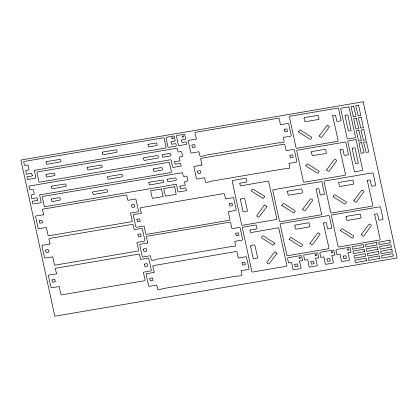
<?xml version="1.0" encoding="UTF-8"?>
<svg xmlns="http://www.w3.org/2000/svg" width="418" height="418" viewBox="0 0 418 418"><rect width="100%" height="100%" fill="white"/><g stroke="black" fill="none" stroke-linecap="round" stroke-linejoin="round"><path stroke-width="0.63" d="M32.405 175.56L32.034 175.994L26.935 176.73L27.536 179.5L35.258 178.183A0.716 0.653 3.4 0 0 35.823 177.425L34.292 170.377L165.544 148.04A0.716 0.653 3.4 0 0 166.108 147.282L164.159 138.316A0.716 0.653 3.4 0 0 163.318 137.794L23.643 161.562L24.322 164.687A0.909 0.826 3.4 0 0 25.425 165.345L27.071 165A0.909 0.826 3.4 0 1 28.173 165.659L28.915 169.086A0.909 0.826 3.4 0 1 28.168 170.058L26.496 170.278A0.909 0.826 3.4 0 0 25.749 171.249L26.402 174.269L31.616 173.287L32.405 175.56M37.73 200.086L37.39 200.509L32.259 201.251L32.86 204.021L40.577 202.709A0.716 0.653 3.4 0 0 41.142 201.946L39.611 194.903L170.868 172.566A0.716 0.653 3.4 0 0 171.427 171.803L169.483 162.837A0.716 0.653 3.4 0 0 168.642 162.315L28.967 186.088L29.647 189.213A0.909 0.826 3.4 0 0 30.749 189.866L32.39 189.526A0.909 0.826 3.4 0 1 33.492 190.18L34.239 193.612A0.909 0.826 3.4 0 1 33.487 194.579L31.82 194.804A0.909 0.826 3.4 0 0 31.068 195.77L31.726 198.796L36.941 197.808L37.73 200.086M39.203 220.95L39.862 223.212L42.552 222.658L41.936 220.244L39.543 220.558L39.203 220.95M43.639 214.413L43.263 214.842L36.173 215.918A0.716 0.653 3.4 0 0 35.608 216.681L38.101 228.15A0.716 0.653 3.4 0 0 38.942 228.672L46.367 227.444L48.023 235.24A0.716 0.653 3.4 0 0 48.864 235.757L131.686 221.665A0.716 0.653 3.4 0 0 132.25 220.903L130.526 213.123L137.935 211.827A0.716 0.653 3.4 0 0 138.499 211.064L136.007 199.595A0.716 0.653 3.4 0 0 135.166 199.072L127.824 200.353L126.743 195.54A0.716 0.653 3.4 0 0 125.902 195.018L43.08 209.115A0.716 0.653 3.4 0 0 42.516 209.873L43.639 214.413M45.578 250.293L46.236 252.556L48.927 252.007L48.305 249.593L45.912 249.901L45.578 250.262M46.022 174.714L46.445 176.715L46.847 177.028L54.188 175.67C55.683 176.035 54.758 172.378 53.65 173.209L46.393 174.316L46.027 174.682M46.09 161.991L46.523 164.023L46.983 164.305L60.166 161.938C61.655 162.268 60.772 158.699 59.633 159.477L46.461 161.588L46.095 161.959M50.008 243.757L49.669 244.18L42.542 245.267A0.716 0.653 3.4 0 0 41.983 246.03L44.47 257.498A0.716 0.653 3.4 0 0 45.311 258.021L52.736 256.793L54.392 264.584A0.716 0.653 3.4 0 0 55.233 265.106L138.06 251.009A0.716 0.653 3.4 0 0 138.619 250.251L136.895 242.466L144.304 241.17A0.716 0.653 3.4 0 0 144.868 240.413L142.376 228.939A0.716 0.653 3.4 0 0 141.54 228.421L134.23 229.717L133.112 224.889A0.716 0.653 3.4 0 0 132.271 224.367L49.449 238.464A0.716 0.653 3.4 0 0 48.89 239.221L50.008 243.757M51.346 199.24L51.769 201.241L52.166 201.549L59.508 200.191C60.997 200.509 60.119 196.977 58.975 197.735L51.68 198.848L51.346 199.24M51.409 186.512L51.848 188.544L52.302 188.826L65.485 186.459C67.026 186.809 65.976 183.173 64.952 184.004L51.816 186.109L51.409 186.512M52.031 280.029L52.689 282.296L55.38 281.742L54.763 279.329L52.37 279.642L52.031 280.029M56.461 273.497L56.127 273.921L49 275.002A0.716 0.653 3.4 0 0 48.436 275.765L50.928 287.234A0.716 0.653 3.4 0 0 51.769 287.756L59.194 286.529L60.85 294.324A0.716 0.653 3.4 0 0 61.692 294.842L144.513 280.75A0.716 0.653 3.4 0 0 145.077 279.987L143.353 272.207L150.762 270.906A0.716 0.653 3.4 0 0 151.326 270.148L148.834 258.679A0.716 0.653 3.4 0 0 147.993 258.157L140.683 259.453L139.57 254.625A0.716 0.653 3.4 0 0 138.729 254.102L55.907 268.199A0.716 0.653 3.4 0 0 55.343 268.957L56.461 273.497M87.357 167.681L87.79 169.713L88.245 169.995L101.433 167.628C102.906 168.01 102.055 164.431 100.916 165.147L87.728 167.284L87.357 167.681M92.676 192.207L93.109 194.234L93.569 194.522L106.752 192.155C108.262 192.526 107.306 188.863 106.219 189.694L93.083 191.799L92.676 192.207M102.243 152.434L102.676 154.467L103.131 154.749L116.314 152.382C117.86 152.669 116.758 149.085 115.823 149.874L102.614 152.032L102.243 152.434M107.562 176.955L107.996 178.988L108.455 179.27L121.638 176.903C123.153 177.232 122.171 173.59 121.105 174.447L107.969 176.553L107.567 176.924M131.513 205.238L132.172 207.5L134.862 206.947L134.246 204.533L131.884 204.841L131.518 205.207M136.911 219.534L137.569 221.796L140.26 221.247L139.669 218.849L137.245 219.142L136.911 219.502M137.888 234.587L138.546 236.849L141.237 236.295L140.647 233.897L138.222 234.195L137.888 234.587M141.341 212.997L140.97 213.431L133.875 214.507A0.716 0.653 3.4 0 0 133.316 215.265L135.803 226.739A0.716 0.653 3.4 0 0 136.644 227.261L144.069 226.034L145.725 233.824A0.716 0.653 3.4 0 0 146.566 234.346L229.393 220.249A0.716 0.653 3.4 0 0 229.952 219.492L228.228 211.707L235.637 210.411A0.716 0.653 3.4 0 0 236.201 209.653L233.709 198.179A0.716 0.653 3.4 0 0 232.873 197.662L225.532 198.942L224.445 194.13A0.716 0.653 3.4 0 0 223.604 193.607L140.782 207.704A0.716 0.653 3.4 0 0 140.223 208.462L141.341 212.997M143.505 158.124L143.938 160.157L144.398 160.439L157.581 158.072C159.091 158.417 158.119 154.744 157.048 155.611L143.912 157.722L143.51 158.093M143.364 249.269L144.022 251.537L146.713 250.983L146.122 248.585L143.703 248.882L143.364 249.269M144.341 264.322L144.999 266.585L147.69 266.031L147.099 263.633L144.68 263.93L144.346 264.291M148.003 144.644L148.427 146.645L148.824 146.958L156.322 145.574C157.842 145.913 156.849 142.24 155.789 143.113L148.374 144.247L148.003 144.644M147.794 242.738L147.423 243.166L140.333 244.243A0.716 0.653 3.4 0 0 139.769 245.005L142.261 256.474A0.716 0.653 3.4 0 0 143.102 256.997L150.375 255.691L151.373 259.824A0.716 0.653 3.4 0 0 152.209 260.341L155.721 259.745A0.716 0.653 3.4 0 1 156.259 259.322L230.846 246.63A0.716 0.653 3.4 0 1 231.525 246.845L235.036 246.249A0.716 0.653 3.4 0 0 235.595 245.486L234.791 241.322L242.095 240.146A0.716 0.653 3.4 0 0 242.659 239.389L240.167 227.92A0.716 0.653 3.4 0 0 239.326 227.397L231.959 228.662L230.647 222.695A0.716 0.653 3.4 0 0 229.806 222.172L146.984 236.269A0.716 0.653 3.4 0 0 146.42 237.027L147.794 242.769M148.829 182.65L149.263 184.678L149.717 184.965L162.9 182.598C164.431 182.927 163.375 179.259 162.388 180.111L149.2 182.248L148.829 182.65M149.738 278.618L150.391 280.88L153.087 280.332L152.465 277.913L150.109 278.221L149.738 278.618M153.322 169.17L153.746 171.171L154.148 171.479L161.646 170.095C163.145 170.471 162.21 166.772 161.113 167.639L153.699 168.767L153.328 169.138M154.169 272.081L153.829 272.505L146.702 273.591A0.716 0.653 3.4 0 0 146.143 274.349L148.63 285.823A0.716 0.653 3.4 0 0 149.472 286.346L156.75 285.034L157.743 289.167A0.716 0.653 3.4 0 0 158.584 289.69L162.09 289.094A0.716 0.653 3.4 0 1 162.633 288.671L237.22 275.974A0.716 0.653 3.4 0 1 237.894 276.193L241.405 275.593A0.716 0.653 3.4 0 0 241.97 274.835L241.16 270.671L248.464 269.495A0.716 0.653 3.4 0 0 249.029 268.737L246.536 257.263A0.716 0.653 3.4 0 0 245.695 256.746L238.328 258.01L237.022 252.044A0.716 0.653 3.4 0 0 236.18 251.521L153.359 265.618A0.716 0.653 3.4 0 0 152.795 266.376L154.169 272.081M162.053 154.968L162.477 156.969L162.874 157.278L170.215 155.924C171.688 156.275 170.831 152.701 169.682 153.463L162.388 154.576L162.053 154.968M167.372 179.494L167.796 181.496L168.193 181.804L175.534 180.445C177.023 180.78 176.145 177.258 175.001 177.984L167.743 179.092L167.378 179.463M171.009 142.005L171.699 144.283L175.132 143.646A0.716 0.653 3.4 0 1 175.973 144.168L176.25 145.448A0.716 0.653 3.4 0 1 175.685 146.206L168.809 147.376A0.716 0.653 3.4 0 1 167.968 146.859L166.045 137.992A0.716 0.653 3.4 0 1 166.61 137.235L173.486 136.064A0.716 0.653 3.4 0 1 174.327 136.581L175.163 140.427A0.716 0.653 3.4 0 1 174.599 141.185L171.38 141.608L171.009 141.974M174.499 161.985L175.257 164.284L180.503 163.307L181.104 166.077L173.386 167.393A0.716 0.653 3.4 0 1 172.545 166.871L171.213 160.094L170.669 159.754L39.762 182.164A0.716 0.653 3.4 0 1 38.921 181.642L36.972 172.676A0.716 0.653 3.4 0 1 37.536 171.913L177.211 148.144L177.89 151.269A0.909 0.826 3.4 0 0 178.993 151.922L180.633 151.582A0.909 0.826 3.4 0 1 181.741 152.236L182.483 155.668A0.909 0.826 3.4 0 1 181.731 156.635L180.064 156.86A0.909 0.826 3.4 0 0 179.312 157.826L179.97 160.852L174.876 161.588L174.505 161.954M179.824 186.512L180.576 188.811L185.827 187.834L186.428 190.603L178.705 191.914A0.716 0.653 3.4 0 1 177.864 191.392L176.527 184.584L176.025 184.275L45.081 206.685A0.716 0.653 3.4 0 1 44.24 206.163L42.296 197.197A0.716 0.653 3.4 0 1 42.855 196.439L182.535 172.665L183.209 175.79A0.909 0.826 3.4 0 0 184.317 176.448L185.958 176.103A0.909 0.826 3.4 0 1 187.06 176.762L187.807 180.189A0.909 0.826 3.4 0 1 187.055 181.161L185.388 181.381A0.909 0.826 3.4 0 0 184.636 182.352L185.289 185.373L180.195 186.114L179.824 186.512M181.396 140.239L182.086 142.512L185.519 141.88A0.716 0.653 3.4 0 1 186.36 142.397L186.637 143.682A0.716 0.653 3.4 0 1 186.078 144.44L179.197 145.61A0.716 0.653 3.4 0 1 178.355 145.088L176.433 136.226A0.716 0.653 3.4 0 1 176.997 135.463L183.873 134.293A0.716 0.653 3.4 0 1 184.714 134.815L185.55 138.661A0.716 0.653 3.4 0 1 184.986 139.419L181.767 139.837L181.402 140.208M191.904 145.318L192.562 147.58L195.253 147.026L194.636 144.612L192.243 144.926L191.904 145.318M196.335 138.781L195.964 139.21L188.873 140.286A0.716 0.653 3.4 0 0 188.309 141.049L190.801 152.518A0.716 0.653 3.4 0 0 191.643 153.04L198.916 151.734L199.909 155.867A0.716 0.653 3.4 0 0 200.75 156.384L204.261 155.789A0.716 0.653 3.4 0 1 204.799 155.365L279.386 142.674A0.716 0.653 3.4 0 1 280.065 142.888L283.571 142.292A0.716 0.653 3.4 0 0 284.135 141.53L283.331 137.365L290.635 136.19A0.716 0.653 3.4 0 0 291.194 135.432L288.707 123.963A0.716 0.653 3.4 0 0 287.866 123.441L280.494 124.705L279.187 118.738A0.716 0.653 3.4 0 0 278.346 118.216L195.525 132.313A0.716 0.653 3.4 0 0 194.96 133.07L196.335 138.781M197.547 171.312L198.205 173.574L200.896 173.026L200.279 170.607L197.918 170.915L197.547 171.312M201.978 164.776L201.643 165.199L194.516 166.286A0.716 0.653 3.4 0 0 193.952 167.043L196.444 178.517A0.716 0.653 3.4 0 0 197.286 179.035L204.559 177.728L205.551 181.861A0.716 0.653 3.4 0 0 206.393 182.384L209.904 181.788A0.716 0.653 3.4 0 1 210.442 181.36L285.029 168.668A0.716 0.653 3.4 0 1 285.708 168.882L289.219 168.287A0.716 0.653 3.4 0 0 289.779 167.529L288.974 163.365L296.278 162.189A0.716 0.653 3.4 0 0 296.843 161.426L294.35 149.957A0.716 0.653 3.4 0 0 293.509 149.435L286.142 150.705L284.83 144.732A0.716 0.653 3.4 0 0 283.989 144.215L201.168 158.307A0.716 0.653 3.4 0 0 200.603 159.07L201.978 164.776M229.221 203.822L229.874 206.09L232.57 205.536L231.948 203.122L229.592 203.425L229.221 203.822M235.674 233.563L236.332 235.825L239.023 235.271L238.406 232.857L236.045 233.16L235.679 233.531M239.859 183.512L240.298 185.555L240.789 185.838L267.849 181.104A0.716 0.653 3.4 0 1 268.69 181.626L276.758 218.776A0.716 0.653 3.4 0 1 276.193 219.534L242.503 225.271A0.716 0.653 3.4 0 1 241.661 224.748L232.209 181.193A0.716 0.653 3.4 0 1 232.769 180.435L245.403 178.282A0.716 0.653 3.4 0 1 246.244 178.805L246.819 181.459A0.716 0.653 3.4 0 1 246.259 182.217L240.235 183.115L239.859 183.512M240.371 199.271L243.03 211.597L243.542 211.936L247.184 211.315L247.519 210.954L244.791 198.931C244.844 197.4 241.008 198.566 240.371 199.24M242.043 262.906L242.701 265.174L245.397 264.62L244.807 262.222L242.383 262.52L242.048 262.875M250.011 230.271L250.45 232.314L250.941 232.596L278.001 227.862A0.716 0.653 3.4 0 1 278.843 228.385L286.905 265.529A0.716 0.653 3.4 0 1 286.346 266.292L252.655 272.024A0.716 0.653 3.4 0 1 251.814 271.507L242.356 227.951A0.716 0.653 3.4 0 1 242.921 227.188L255.555 225.041A0.716 0.653 3.4 0 1 256.396 225.563L256.971 228.212A0.716 0.653 3.4 0 1 256.406 228.975L250.382 229.869L250.011 230.271M250.523 246.03L253.183 258.35L253.695 258.69L257.336 258.073L257.671 257.713L254.943 245.69C255.194 244.232 251.046 245.214 250.523 246.03M284.214 129.606L284.872 131.869L287.563 131.315L286.941 128.901L284.585 129.204L284.214 129.575M287.453 191.528L288.174 194.913L288.608 195.222L302.115 192.938L302.486 192.541L301.759 189.155L301.362 188.842L287.793 191.136L287.453 191.496M289.857 155.6L290.515 157.863L293.206 157.314L292.616 154.911L290.196 155.209L289.862 155.569M294.659 264.672L295.317 266.935L298.008 266.386L297.386 263.967L295.03 264.275L294.659 264.641M294.821 225.469L295.547 228.855L295.981 229.168L309.482 226.885L309.853 226.483L309.137 223.128L308.698 222.789L295.16 225.077L294.826 225.438M299.544 261.292L301.096 267.86A0.716 0.653 3.4 0 1 300.532 268.622L293.797 269.767A0.716 0.653 3.4 0 1 292.955 269.249L291.649 262.635L291.168 262.384L288.53 262.959L287.558 258.476A0.716 0.653 3.4 0 1 288.122 257.718L300.756 255.565A0.716 0.653 3.4 0 1 301.597 256.088L302.569 260.571L299.878 260.9L299.544 261.292M304.032 118.038L304.753 121.424L305.187 121.737L318.694 119.449L319.065 119.052L318.349 115.697L317.905 115.352L304.372 117.646L304.032 118.007M310.799 261.924L311.457 264.192L314.153 263.638L313.531 261.224L311.175 261.527L310.804 261.893M311.4 151.985L312.126 155.371L312.56 155.679L326.061 153.396L326.432 152.998L325.721 149.639L325.277 149.299L311.739 151.593L311.405 151.953M315.684 258.543L317.241 265.111A0.716 0.653 3.4 0 1 316.677 265.874L309.937 267.018A0.716 0.653 3.4 0 1 309.095 266.501L307.789 259.886L307.314 259.635L304.675 260.21L303.703 255.727A0.716 0.653 3.4 0 1 304.267 254.97L316.901 252.817A0.716 0.653 3.4 0 1 317.737 253.339L318.715 257.822L316.024 258.152L315.684 258.543M316.086 189.307L321.588 214.068A0.716 0.653 3.4 0 1 321.024 214.826L280.316 221.754A0.716 0.653 3.4 0 1 279.475 221.237L272.802 190.493A0.716 0.653 3.4 0 1 273.362 189.73L321.092 181.611A0.716 0.653 3.4 0 1 321.933 182.128L324.436 193.659A0.716 0.653 3.4 0 1 323.872 194.417L320.967 194.913A0.716 0.653 3.4 0 1 320.125 194.391L319.002 189.229C319.112 187.938 316.369 188.696 316.086 189.307M323.454 223.254L328.956 248.015A0.716 0.653 3.4 0 1 328.396 248.773L287.683 255.701A0.716 0.653 3.4 0 1 286.842 255.184L280.17 224.44A0.716 0.653 3.4 0 1 280.734 223.677L328.459 215.557A0.716 0.653 3.4 0 1 329.3 216.075L331.803 227.606A0.716 0.653 3.4 0 1 331.239 228.364L328.334 228.86A0.716 0.653 3.4 0 1 327.493 228.338L326.359 222.669L323.825 222.857L323.459 223.222M326.944 259.181L327.602 261.443L330.293 260.889L329.703 258.491L327.284 258.789L326.949 259.15M331.829 255.795L333.381 262.368A0.716 0.653 3.4 0 1 332.822 263.126L326.082 264.275A0.716 0.653 3.4 0 1 325.241 263.753L323.934 257.143L323.454 256.887L320.82 257.467L319.843 252.979A0.716 0.653 3.4 0 1 320.407 252.221L333.041 250.069A0.716 0.653 3.4 0 1 333.883 250.591L334.855 255.074L332.169 255.408L331.829 255.795M332.665 115.823L338.167 140.579A0.716 0.653 3.4 0 1 337.603 141.341L296.895 148.27A0.716 0.653 3.4 0 1 296.054 147.747L289.381 117.003A0.716 0.653 3.4 0 1 289.94 116.241L337.671 108.121A0.716 0.653 3.4 0 1 338.512 108.643L341.015 120.17A0.716 0.653 3.4 0 1 340.451 120.933L337.545 121.424A0.716 0.653 3.4 0 1 336.704 120.901L335.565 115.237L333.036 115.42L332.665 115.791M338.69 182.807L339.416 186.193L339.85 186.501L353.351 184.218L353.722 183.821L353.006 180.466L352.567 180.121L339.061 182.405L338.69 182.807M340.033 149.764L345.534 174.525A0.716 0.653 3.4 0 1 344.975 175.283L304.262 182.211A0.716 0.653 3.4 0 1 303.421 181.694L296.749 150.95A0.716 0.653 3.4 0 1 297.313 150.187L345.038 142.068A0.716 0.653 3.4 0 1 345.879 142.585L348.382 154.117A0.716 0.653 3.4 0 1 347.823 154.874L344.913 155.371A0.716 0.653 3.4 0 1 344.071 154.848L342.938 149.184L340.372 149.378L340.038 149.733M343.089 256.433L343.748 258.695L346.438 258.141L345.817 255.727L343.424 256.041L343.089 256.401M345.012 115.718L348.314 130.327C348.063 131.691 351.878 130.923 351.021 129.867L347.933 115.634C348.225 114.386 345.383 115.034 345.012 115.718M346.062 216.754L346.783 220.134L347.217 220.448L360.718 218.165L361.095 217.762L360.368 214.382L359.971 214.068L346.433 216.352L346.062 216.754M347.975 253.052L349.526 259.62A0.716 0.653 3.4 0 1 348.962 260.377L342.227 261.527A0.716 0.653 3.4 0 1 341.386 261.004L340.074 254.395L339.562 254.144L336.96 254.719L335.988 250.236A0.716 0.653 3.4 0 1 336.553 249.473L349.187 247.325A0.716 0.653 3.4 0 1 350.028 247.843L351 252.326L348.346 252.65L347.975 253.021M352.123 148.453L355.42 163.067C355.081 164.405 359.062 163.626 358.127 162.607L355.075 147.951L354.563 147.706L352.123 148.421M367.323 180.592L372.825 205.348A0.716 0.653 3.4 0 1 372.26 206.111L331.552 213.034A0.716 0.653 3.4 0 1 330.711 212.516L324.039 181.773A0.716 0.653 3.4 0 1 324.598 181.01L372.328 172.89A0.716 0.653 3.4 0 1 373.169 173.413L375.672 184.939A0.716 0.653 3.4 0 1 375.108 185.696L372.203 186.193A0.716 0.653 3.4 0 1 371.362 185.67L370.243 180.033L367.73 180.184L367.323 180.56M374.69 214.533L380.192 239.295A0.716 0.653 3.4 0 1 379.633 240.052L338.92 246.981A0.716 0.653 3.4 0 1 338.084 246.463L331.406 215.719A0.716 0.653 3.4 0 1 331.97 214.956L379.696 206.837A0.716 0.653 3.4 0 1 380.537 207.354L383.04 218.886A0.716 0.653 3.4 0 1 382.48 219.643L379.575 220.14A0.716 0.653 3.4 0 1 378.734 219.617L377.611 214.45C377.83 213.211 375.16 213.859 374.69 214.533M264.662 196.387L263.403 198.226L262.838 198.341L251.788 191.35C250.361 191.308 252.472 188.074 253.313 189.286L264.662 196.387M266.867 206.544L259.27 216.712C259.129 218.013 255.711 216.038 256.986 215.296L264.348 205.154L264.923 205.113L266.867 206.544M274.814 243.14L273.55 244.979L273.022 245.11L261.94 238.103C260.513 237.957 262.645 234.838 263.465 236.039L274.814 243.14M277.019 253.298L269.422 263.465C269.349 264.777 265.869 262.849 267.139 262.055L274.495 251.908L275.075 251.871L277.019 253.298M281.821 205.4L293.17 212.537C293.995 213.755 296.106 210.588 294.695 210.473L283.644 203.482L283.085 203.597L281.821 205.4M289.193 239.347L300.537 246.484C301.373 247.681 303.478 244.525 302.099 244.415L290.985 237.414L290.453 237.544L289.193 239.347M298.4 131.916L309.748 139.048C310.6 140.218 312.669 137.114 311.311 136.979L300.223 129.993L299.664 130.108L298.4 131.916M302.564 209.46L304.508 210.923L305.083 210.881L312.445 200.739C313.74 200.008 310.349 198.038 310.161 199.329L302.564 209.428M305.772 165.857L317.116 172.995C317.926 174.175 320.052 171.134 318.678 170.925L307.564 163.924L307.031 164.055L305.783 165.794M309.931 243.407L311.875 244.87L312.455 244.828L319.812 234.686C321.113 233.96 317.8 231.99 317.528 233.27L309.931 243.407M319.143 135.975L321.087 137.433L321.661 137.397L329.023 127.25C330.304 126.497 327.017 124.564 326.74 125.839L319.143 135.975M326.51 169.917L328.454 171.38L329.034 171.338L336.391 161.196C337.728 160.423 334.28 158.479 334.107 159.78L326.51 169.917M333.062 196.679L344.406 203.817C345.179 204.966 347.316 202.046 345.968 201.748L334.886 194.762L334.322 194.877L333.062 196.679M340.43 230.626L351.773 237.764C352.63 238.991 354.725 235.726 353.304 235.7L342.253 228.709L341.715 228.798L340.435 230.595M353.8 200.739L355.744 202.202L356.319 202.16L363.681 192.019C364.987 191.219 361.502 189.349 361.398 190.608L353.8 200.739M361.168 234.686L363.117 236.149L363.691 236.107L371.048 225.966C372.344 225.224 369.052 223.264 368.765 224.55L361.173 234.655M363.169 244.676L351.993 246.845L352.499 249.175L363.728 247.268L363.169 244.676M376.503 242.409L365.327 244.577L365.834 246.907L377.067 244.995L376.503 242.409M389.837 240.141L378.666 242.304L379.173 244.64L390.402 242.727L389.837 240.141M364.653 251.516L353.476 253.684L352.917 251.098L364.146 249.185L364.653 251.516M377.987 249.248L366.816 251.417L366.252 248.83L377.48 246.918L377.987 249.248M391.326 246.981L380.15 249.144L379.586 246.557L390.82 244.645L391.326 246.981M365.123 253.695L353.952 255.863L354.459 258.193L365.687 256.281L365.123 253.695M378.462 251.427L367.286 253.595L367.793 255.926L379.021 254.013L378.462 251.427M391.797 249.154L380.62 251.322L381.127 253.653L392.361 251.74L391.797 249.154M366.612 260.534L355.436 262.703L354.872 260.116L366.105 258.204L366.612 260.534M379.946 258.267L368.77 260.43L368.211 257.843L379.44 255.936L379.946 258.267M393.281 255.994L382.109 258.162L381.545 255.576L392.774 253.663L393.281 255.994M363.195 101.783L20.9 160.037L54.805 316.217L397.1 257.963L363.195 101.783M348.236 106.987L341.318 108.163A0.716 0.653 3.4 0 0 340.754 108.926L347.17 138.457A0.716 0.653 3.4 0 0 348.011 138.98L354.924 137.799A0.716 0.653 3.4 0 0 355.488 137.041L349.077 107.51A0.716 0.653 3.4 0 0 348.236 106.987M353.597 106.073L351.042 106.506L353.267 116.758L356.105 116.272L353.597 106.073M358.539 105.231L355.702 105.717L358.21 115.917L360.765 115.483L358.539 105.231M356.24 118.242L353.685 118.675L355.911 128.927L358.743 128.441L356.24 118.242M361.178 117.401L358.346 117.886L360.849 128.086L363.404 127.652L361.178 117.401M358.884 130.411L356.329 130.844L358.555 141.096L361.387 140.61L358.884 130.411M363.822 129.57L360.99 130.055L363.493 140.255L366.048 139.821L363.822 129.57M355.342 139.722L348.424 140.903A0.716 0.653 3.4 0 0 347.865 141.66L354.276 171.197A0.716 0.653 3.4 0 0 355.117 171.714L362.035 170.539A0.716 0.653 3.4 0 0 362.594 169.776L356.183 140.244A0.716 0.653 3.4 0 0 355.342 139.722M361.523 142.58L358.968 143.019L361.194 153.265L364.031 152.784L361.523 142.58M366.466 141.739L363.629 142.224L366.137 152.424L368.692 151.99L366.466 141.739M161.567 188.952L150.574 190.822L152.361 198.393L163.077 196.564L161.567 188.952M174.667 186.721L163.673 188.591L165.46 196.162L176.177 194.339L174.667 186.721M172.085 138.75A0.716 0.653 3.4 0 0 173.214 138.29A0.716 0.653 3.4 0 0 172.2 137.626A0.716 0.653 3.4 0 0 172.085 138.75M182.473 136.984A0.716 0.653 3.4 0 0 183.601 136.519A0.716 0.653 3.4 0 0 182.588 135.86A0.716 0.653 3.4 0 0 182.473 136.984M315.501 255.508A0.716 0.653 3.4 0 0 316.625 255.043A0.716 0.653 3.4 0 0 315.611 254.384A0.716 0.653 3.4 0 0 315.501 255.508M299.356 258.256A0.716 0.653 3.4 0 0 300.479 257.791A0.716 0.653 3.4 0 0 299.471 257.133A0.716 0.653 3.4 0 0 299.356 258.256M347.786 250.011A0.716 0.653 3.4 0 0 348.91 249.551A0.716 0.653 3.4 0 0 347.896 248.888A0.716 0.653 3.4 0 0 347.786 250.011M331.641 252.759A0.716 0.653 3.4 0 0 332.77 252.3A0.716 0.653 3.4 0 0 331.756 251.636A0.716 0.653 3.4 0 0 331.641 252.759"/></g></svg>
